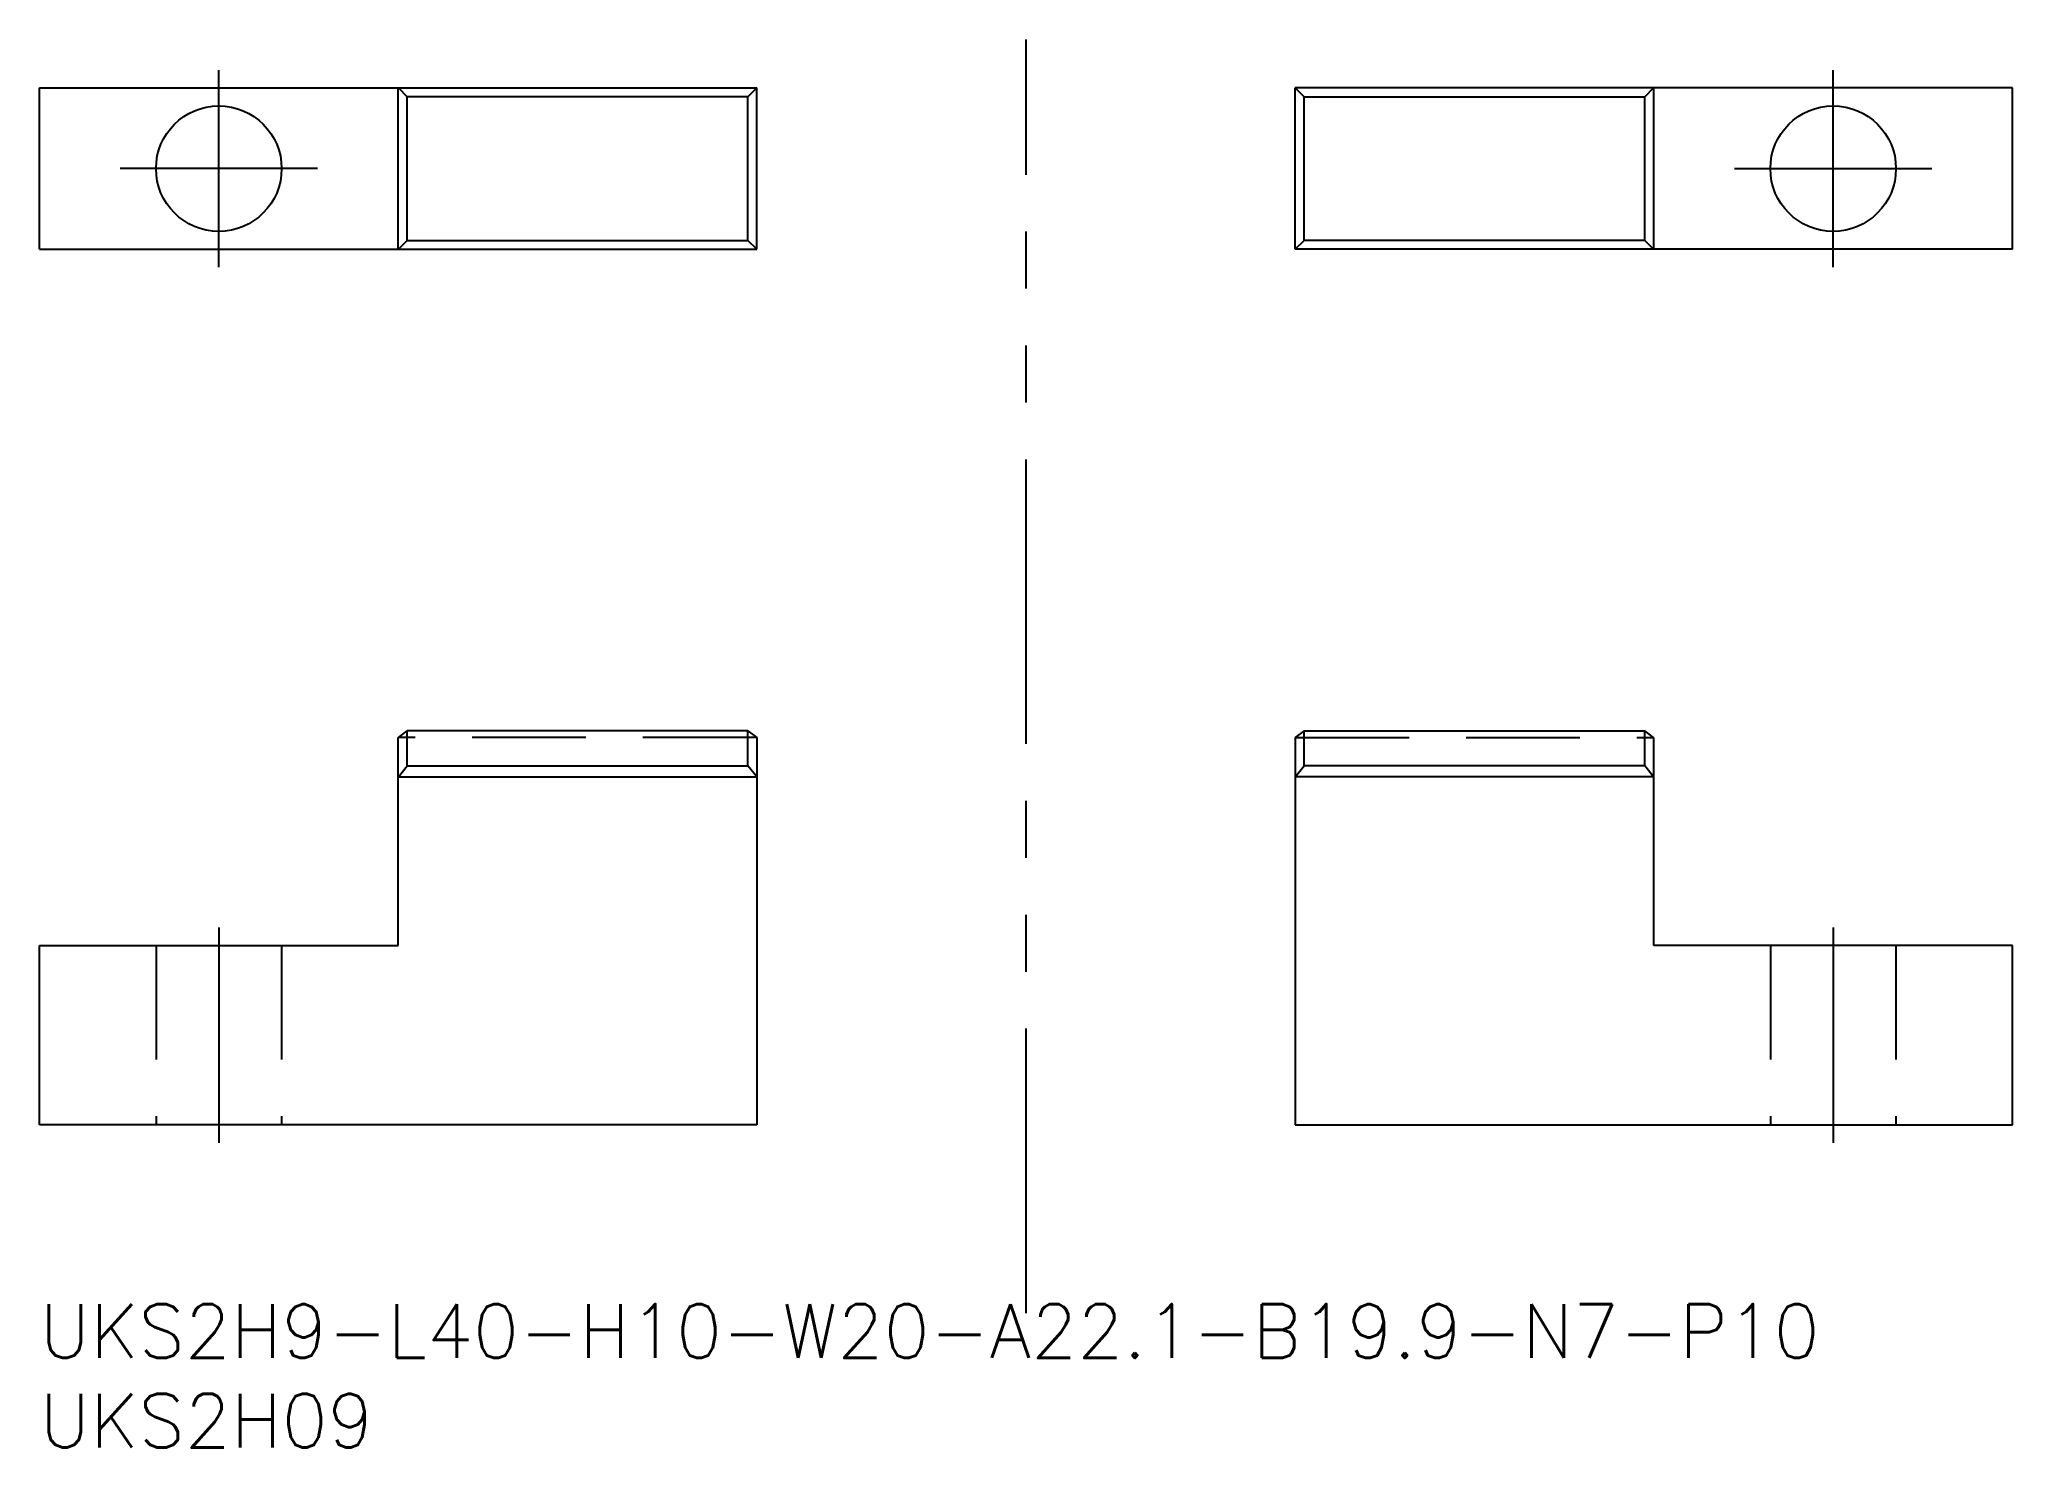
# Model space of a CAD drawing. Extents: x 0 to 110, y -8 to 71.
import ezdxf

# ---------------------------------------------------------------- set-up
doc = ezdxf.new("R2010")
doc.units = 0
doc.header["$LTSCALE"] = 0.5
for name, pattern in [('CENTER', [50.8, 31.75, -6.35, 6.35, -6.35]), ('DASHED', [19.05, 12.7, -6.35]), ('PHANTOM', [63.5, 31.75, -6.35, 6.35, -6.35, 6.35, -6.35])]:
    doc.linetypes.add(name, pattern=pattern)
for name, color, linetype in [('MSM_CENTER', 1, 'CENTER'), ('MSM_CONTINUOUS', 7, 'CONTINUOUS'), ('MSM_DASHED', 4, 'DASHED'), ('MSM_IMAGINARY', 6, 'PHANTOM'), ('MSM_PART_NUMBER', 7, 'CONTINUOUS')]:
    doc.layers.add(name, color=color, linetype=linetype)
doc.styles.get("Standard").update_dxf_attribs({"font": 'txt.shx', "height": 3, "bigfont": 'bigfont.shx'})

msp = doc.modelspace()

# ---------------------------------------------------------------- linework, layer by layer
at = {"layer": 'MSM_CENTER'}
for p, q in [((10, 57.83), (10, 68.83)), ((100, 57.83), (100, 68.83)), ((15.5, 63.33), (4.5, 63.33)), ((94.5, 63.33), (105.5, 63.33)), ((10, 21), (10, 9)), ((100, 21), (100, 9))]:
    msp.add_line(p, q, dxfattribs=at)
at = {"layer": 'MSM_CONTINUOUS'}
for p, q in [((0, 58.83), (0, 67.83)), ((0, 67.83), (40, 67.83)), ((20, 58.83), (20, 67.83)), ((20.01, 67.83), (20.5, 67.34)), ((20.5, 59.32), (20.5, 67.34)), ((39.5, 67.34), (20.5, 67.34)), ((39.5, 67.34), (39.99, 67.83)), ((39.5, 59.32), (39.5, 67.34)), ((40, 58.83), (40, 67.83)), ((110, 67.83), (70, 67.83)), ((70, 58.83), (70, 67.83)), ((70.5, 67.34), (70.01, 67.83)), ((70.5, 67.34), (89.5, 67.34)), ((70.5, 59.32), (70.5, 67.34)), ((89.99, 67.83), (89.5, 67.34)), ((89.5, 59.32), (89.5, 67.34)), ((90, 58.83), (90, 67.83)), ((110, 58.83), (110, 67.83)), ((0, 58.83), (40, 58.83)), ((20.01, 58.83), (20.5, 59.32)), ((20.5, 59.32), (39.5, 59.32)), ((39.99, 58.83), (39.5, 59.32)), ((110, 58.83), (70, 58.83)), ((70.01, 58.83), (70.5, 59.32)), ((89.5, 59.32), (70.5, 59.32)), ((89.99, 58.83), (89.5, 59.32)), ((20.01, 31.6), (20.5, 31.98)), ((39.5, 31.98), (20.5, 31.98)), ((20.5, 30.02), (20.5, 31.98)), ((39.5, 30.02), (39.5, 31.98)), ((39.5, 31.98), (39.99, 31.6)), ((70.5, 31.98), (70.01, 31.6)), ((70.5, 31.98), (89.5, 31.98)), ((70.5, 30.02), (70.5, 31.98)), ((89.99, 31.6), (89.5, 31.98)), ((89.5, 30.02), (89.5, 31.98)), ((20, 31.59), (20.01, 31.6)), ((20, 20), (20, 31.59)), ((39.99, 31.6), (40, 31.59)), ((40, 31.59), (40, 10)), ((70.01, 31.6), (70, 31.59)), ((70, 31.59), (70, 10)), ((90, 31.59), (89.99, 31.6)), ((90, 20), (90, 31.59)), ((20.01, 29.4), (20.5, 30.02)), ((20.5, 30.02), (39.5, 30.02)), ((39.99, 29.4), (39.5, 30.02)), ((70.01, 29.4), (70.5, 30.02)), ((89.5, 30.02), (70.5, 30.02)), ((89.99, 29.4), (89.5, 30.02)), ((20, 29.39), (20.01, 29.4)), ((20.01, 29.4), (39.99, 29.4)), ((39.99, 29.4), (40, 29.39)), ((70.01, 29.4), (70, 29.39)), ((89.99, 29.4), (70.01, 29.4)), ((90, 29.39), (89.99, 29.4)), ((0, 10), (0, 20)), ((0, 20), (20, 20)), ((110, 20), (90, 20)), ((110, 10), (110, 20)), ((40, 10), (0, 10)), ((70, 10), (110, 10))]:
    msp.add_line(p, q, dxfattribs=at)
for centre in [(10, 63.33), (100, 63.33)]:
    msp.add_circle(centre, 3.5, dxfattribs=at)
at = {"layer": 'MSM_DASHED'}
for p, q in [((39.99, 31.6), (20.01, 31.6)), ((70.01, 31.6), (89.99, 31.6)), ((6.5, 20), (6.5, 10)), ((13.5, 20), (13.5, 10)), ((96.5, 20), (96.5, 10)), ((103.5, 20), (103.5, 10))]:
    msp.add_line(p, q, dxfattribs=at)
at = {"layer": 'MSM_IMAGINARY'}
msp.add_line((55, -0.51), (55, 70.53), dxfattribs=at)

# ---------------------------------------------------------------- texts
at = {"layer": 'MSM_PART_NUMBER'}
for s, p in [('UKS2H9-L40-H10-W20-A22.1-B19.9-N7-P10', (0, -3)), ('UKS2H09', (0, -8))]:
    msp.add_text(s, height=3, dxfattribs=at).set_placement(p)

doc.saveas('drawing.dxf')
